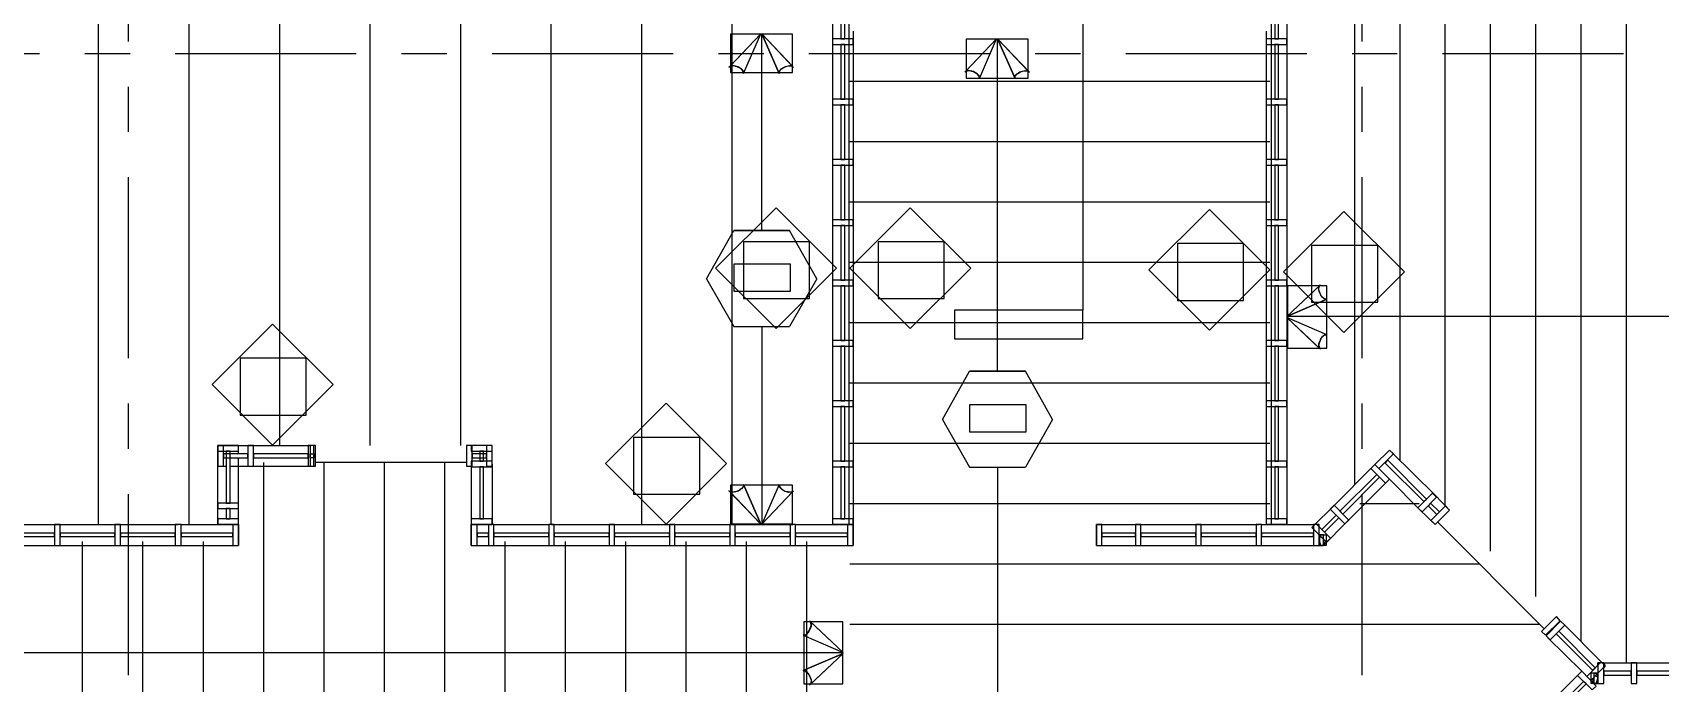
# Model space of a CAD drawing. Extents: x 0 to 3024, y 0 to 2160.
# Drawn here: x 1059 to 1382.7, y 1616.6 to 1746 of the extents above; entities that cross this region are included whole.
import ezdxf

# ---------------------------------------------------------------- set-up
doc = ezdxf.new("R2010")
doc.units = 0
doc.layers.add('CTR-1st_Phase-Structure_S213-THIRD_FLOOR_FRAMING_PLAN', color=7, linetype='CONTINUOUS')

msp = doc.modelspace()

# ---------------------------------------------------------------- linework, layer by layer
at = {"layer": 'CTR-1st_Phase-Structure_S213-THIRD_FLOOR_FRAMING_PLAN', "color": 1}
for points in [[(1072.139973, 1670.700012), (1072.139973, 1916.700006), (1072.139973, 1939.200006)], [(1090.139973, 1670.700012), (1090.139973, 1916.700006), (1090.139973, 1939.200006)], [(1108.139972, 1686.420012), (1108.139972, 1916.700006), (1108.139972, 1939.200006)], [(1126.139972, 1686.420012), (1126.139972, 1916.700006), (1126.139972, 1939.200006)], [(1144.139971, 1686.420012), (1144.139971, 1916.700006), (1144.139971, 1939.200006)], [(1162.139971, 1670.700012), (1162.139971, 1916.700006), (1162.139971, 1939.200006)], [(1180.13997, 1670.700012), (1180.13997, 1916.700006), (1180.13997, 1939.200006)], [(1198.13997, 1670.700012), (1198.13997, 1916.700006), (1198.13997, 1939.200006)], [(1305.359967, 1670.700012), (1305.359967, 1916.700006), (1305.359967, 1939.200006)], [(1321.919967, 1678.680012), (1321.919967, 1916.700006), (1321.919967, 1939.200006)], [(1330.919967, 1683.420012), (1330.919967, 1916.700006), (1330.919967, 1939.200006)], [(1339.919967, 1674.420012), (1339.919967, 1916.700006), (1339.919967, 1939.200006)], [(1348.919966, 1665.420012), (1348.919966, 1916.700006), (1348.919966, 1939.200006)], [(1357.919966, 1656.420013), (1357.919966, 1916.700006), (1357.919966, 1939.200006)], [(1366.919966, 1647.420013), (1366.919966, 1916.700006), (1366.919966, 1939.200006)], [(1375.919966, 1643.220013), (1375.919966, 1916.700006), (1375.919966, 1939.200006)], [(1221.359969, 1670.700012), (1221.359969, 1897.800007), (1221.359969, 1920.300006)], [(1078.079973, 1744.26001), (1078.079973, 1780.260009)], [(1323.359967, 1744.26001), (1323.359967, 1780.260009)], [(1060.379973, 1741.80001), (1024.379974, 1741.80001)], [(1078.379973, 1741.80001), (1069.379973, 1741.80001)], [(1123.379972, 1741.80001), (1087.379973, 1741.80001)], [(1141.379971, 1741.80001), (1132.379972, 1741.80001)], [(1186.37997, 1741.80001), (1150.379971, 1741.80001)], [(1204.37997, 1741.80001), (1195.37997, 1741.80001)], [(1249.379969, 1741.80001), (1213.37997, 1741.80001)], [(1267.379968, 1741.80001), (1258.379969, 1741.80001)], [(1312.379967, 1741.80001), (1276.379968, 1741.80001)], [(1330.379967, 1741.80001), (1321.379967, 1741.80001)], [(1375.379966, 1741.80001), (1339.379967, 1741.80001)], [(1078.079973, 1726.260011), (1078.079973, 1735.260011)], [(1221.479969, 1736.340011), (1242.359969, 1736.340011)], [(1242.359969, 1736.340011), (1284.179968, 1736.340011), (1305.059967, 1736.340011)], [(1323.359967, 1726.260011), (1323.359967, 1735.260011)], [(1221.479969, 1724.340011), (1242.359969, 1724.340011)], [(1242.359969, 1724.340011), (1284.179968, 1724.340011), (1305.059967, 1724.340011)], [(1078.079973, 1681.260012), (1078.079973, 1717.260011)], [(1323.359967, 1681.260012), (1323.359967, 1717.260011)], [(1221.479969, 1712.340011), (1242.359969, 1712.340011)], [(1242.359969, 1712.340011), (1284.179968, 1712.340011), (1305.059967, 1712.340011)], [(1221.479969, 1700.400011), (1242.359969, 1700.400011)], [(1242.359969, 1700.400011), (1284.179968, 1700.400011), (1305.059967, 1700.400011)], [(1221.479969, 1688.400012), (1242.359969, 1688.400012)], [(1242.359969, 1688.400012), (1284.179968, 1688.400012), (1305.059967, 1688.400012)], [(1108.139972, 1663.920012), (1108.139972, 1686.420012)], [(1126.139972, 1663.920012), (1126.139972, 1686.420012)], [(1144.139971, 1663.920012), (1144.139971, 1686.420012)], [(1330.919967, 1660.920012), (1330.919967, 1683.420012)], [(1321.919967, 1656.180013), (1321.919967, 1678.680012)], [(1221.479969, 1676.400012), (1242.359969, 1676.400012)], [(1242.359969, 1676.400012), (1284.179968, 1676.400012), (1305.059967, 1676.400012)], [(1339.919967, 1651.920013), (1339.919967, 1674.420012)], [(1072.139973, 1648.200013), (1072.139973, 1670.700012)], [(1078.079973, 1663.260012), (1078.079973, 1672.260012)], [(1090.139973, 1648.200013), (1090.139973, 1670.700012)], [(1162.139971, 1648.200013), (1162.139971, 1670.700012)], [(1180.13997, 1648.200013), (1180.13997, 1670.700012)], [(1198.13997, 1648.200013), (1198.13997, 1670.700012)], [(1221.359969, 1648.200013), (1221.359969, 1670.700012)], [(1305.359967, 1648.200013), (1305.359967, 1670.700012)], [(1323.359967, 1663.260012), (1323.359967, 1672.260012)], [(1221.479969, 1664.400012), (1242.359969, 1664.400012)], [(1242.359969, 1664.400012), (1284.179968, 1664.400012), (1305.059967, 1664.400012)], [(1348.919966, 1642.920013), (1348.919966, 1665.420012)], [(1104.959972, 1609.500014), (1104.959972, 1643.520013), (1104.959972, 1660.560012)], [(1116.959972, 1597.740014), (1116.959972, 1639.620013), (1116.959972, 1660.560012)], [(1128.959972, 1597.740014), (1128.959972, 1639.620013), (1128.959972, 1660.560012)], [(1140.959971, 1597.740014), (1140.959971, 1639.620013), (1140.959971, 1660.560012)], [(1078.079973, 1618.260014), (1078.079973, 1654.260013)], [(1323.359967, 1618.260014), (1323.359967, 1654.260013)], [(1357.919966, 1633.920013), (1357.919966, 1656.420013)], [(1221.479969, 1652.400013), (1242.359969, 1652.400013)], [(1242.359969, 1652.400013), (1284.179968, 1652.400013), (1305.059967, 1652.400013)], [(1322.939967, 1652.400013), (1325.879967, 1652.400013)], [(1325.879967, 1652.400013), (1331.759967, 1652.400013), (1334.699967, 1652.400013)], [(1068.959973, 1605.540014), (1068.959973, 1631.760013), (1068.959973, 1644.840013)], [(1080.959973, 1605.540014), (1080.959973, 1631.760013), (1080.959973, 1644.840013)], [(1092.959973, 1605.540014), (1092.959973, 1631.760013), (1092.959973, 1644.840013)], [(1152.959971, 1593.780014), (1152.959971, 1627.800013), (1152.959971, 1644.840013)], [(1164.959971, 1593.780014), (1164.959971, 1627.800013), (1164.959971, 1644.840013)], [(1176.959971, 1593.780014), (1176.959971, 1627.800013), (1176.959971, 1644.840013)], [(1188.95997, 1593.780014), (1188.95997, 1627.800013), (1188.95997, 1644.840013)], [(1200.95997, 1593.780014), (1200.95997, 1627.800013), (1200.95997, 1644.840013)], [(1212.95997, 1605.720014), (1212.95997, 1631.760013), (1212.95997, 1644.840013)], [(1366.919966, 1624.920013), (1366.919966, 1647.420013)], [(1375.919966, 1620.720013), (1375.919966, 1643.220013)], [(1221.479969, 1640.400013), (1243.979969, 1640.400013)], [(1243.979969, 1640.400013), (1324.199967, 1640.400013), (1346.699966, 1640.400013)], [(1221.479969, 1628.400013), (1243.979969, 1628.400013)], [(1243.979969, 1628.400013), (1336.199967, 1628.400013), (1358.699966, 1628.400013)]]:
    msp.add_lwpolyline(points, dxfattribs=at)
at = {"layer": 'CTR-1st_Phase-Structure_S213-THIRD_FLOOR_FRAMING_PLAN', "color": 7}
for points in [[(1267.859968, 1767.30001), (1267.859968, 1690.800012)], [(1218.05997, 1749.30001), (1218.05997, 1744.20001)], [(1308.359967, 1749.30001), (1308.419967, 1749.30001), (1308.419967, 1744.20001)], [(1203.83997, 1745.76001), (1197.47997, 1739.100011)], [(1200.35997, 1737.900011), (1203.83997, 1745.76001)], [(1204.01997, 1706.700011), (1204.01997, 1745.76001)], [(1204.01997, 1745.76001), (1210.31997, 1739.100011)], [(1207.43997, 1737.900011), (1204.01997, 1745.76001)], [(1222.199969, 1746.30001), (1222.199969, 1744.20001)], [(1250.699969, 1744.80001), (1244.399969, 1738.140011)], [(1247.279969, 1736.880011), (1250.699969, 1744.80001)], [(1250.879969, 1678.680012), (1250.879969, 1744.80001)], [(1250.879969, 1744.80001), (1257.239969, 1738.140011)], [(1254.359969, 1736.880011), (1250.879969, 1744.80001)], [(1304.279967, 1746.30001), (1304.279967, 1744.20001)], [(1218.05997, 1744.20001), (1218.05997, 1732.200011)], [(1222.199969, 1744.20001), (1222.199969, 1732.200011)], [(1304.279967, 1744.20001), (1304.279967, 1732.200011)], [(1308.419967, 1744.20001), (1308.419967, 1732.200011)], [(1198.43997, 1739.400011), (1197.83997, 1739.400011), (1197.47997, 1739.100011)], [(1199.21997, 1739.220011), (1198.49997, 1739.400011)], [(1199.87997, 1738.800011), (1199.27997, 1739.220011)], [(1200.29997, 1738.320011), (1199.93997, 1738.800011)], [(1200.35997, 1737.900011), (1200.35997, 1738.320011)], [(1207.43997, 1737.900011), (1207.49997, 1738.320011), (1207.85997, 1738.800011)], [(1207.91997, 1738.800011), (1208.57997, 1739.220011), (1209.29997, 1739.400011)], [(1209.35997, 1739.400011), (1209.95997, 1739.400011), (1210.31997, 1739.100011)], [(1245.359969, 1738.440011), (1244.759969, 1738.440011), (1244.399969, 1738.140011)], [(1246.139969, 1738.260011), (1245.419969, 1738.440011)], [(1255.499969, 1738.260011), (1256.219969, 1738.440011), (1256.879969, 1738.440011), (1257.239969, 1738.140011)], [(1247.219969, 1737.360011), (1246.799969, 1737.840011), (1246.139969, 1738.200011)], [(1247.279969, 1736.880011), (1247.219969, 1737.300011)], [(1254.359969, 1737.360011), (1254.779969, 1737.840011)], [(1254.359969, 1736.880011), (1254.359969, 1737.300011)], [(1254.839969, 1737.840011), (1255.439969, 1738.200011)], [(1218.05997, 1732.200011), (1218.05997, 1720.200011)], [(1222.199969, 1732.200011), (1222.199969, 1720.200011)], [(1304.279967, 1732.200011), (1304.279967, 1720.200011)], [(1308.419967, 1732.200011), (1308.419967, 1720.200011)], [(1218.05997, 1720.200011), (1218.05997, 1708.200011)], [(1222.199969, 1720.200011), (1222.199969, 1708.200011)], [(1304.279967, 1720.200011), (1304.279967, 1708.200011)], [(1308.419967, 1720.200011), (1308.419967, 1708.200011)], [(1193.03997, 1697.040012), (1198.43997, 1706.700011), (1209.53997, 1706.700011)], [(1214.93997, 1697.040012), (1209.53997, 1706.700011), (1198.43997, 1706.700011)], [(1218.05997, 1708.200011), (1218.05997, 1696.200012)], [(1222.199969, 1708.200011), (1222.199969, 1696.200012)], [(1304.279967, 1708.200011), (1304.279967, 1696.200012)], [(1308.419967, 1708.200011), (1308.419967, 1696.200012)], [(1193.03997, 1697.040012), (1198.43997, 1687.560012), (1209.53997, 1687.560012)], [(1214.93997, 1697.040012), (1209.53997, 1687.560012)], [(1218.05997, 1696.200012), (1218.05997, 1684.200012)], [(1222.199969, 1696.200012), (1222.199969, 1684.200012)], [(1304.279967, 1696.200012), (1304.279967, 1684.200012)], [(1308.419967, 1696.200012), (1308.419967, 1684.200012)], [(1308.419967, 1689.540012), (1315.079967, 1695.900012)], [(1316.339967, 1693.020012), (1308.419967, 1689.540012)], [(1314.779967, 1694.940012), (1314.839967, 1695.540012), (1315.079967, 1695.900012)], [(1315.019967, 1694.160012), (1314.779967, 1694.880012)], [(1315.379967, 1693.500012), (1315.019967, 1694.100012)], [(1315.919967, 1693.080012), (1315.439967, 1693.440012)], [(1316.339967, 1693.020012), (1315.919967, 1693.020012)], [(1242.299969, 1690.800012), (1242.299969, 1685.160012)], [(1267.859968, 1690.800012), (1242.299969, 1690.800012)], [(1267.859968, 1685.160012), (1267.859968, 1690.800012)], [(1204.01997, 1687.560012), (1204.01997, 1648.260013)], [(1465.319963, 1689.540012), (1308.419967, 1689.540012)], [(1308.419967, 1689.360012), (1315.079967, 1683.060012)], [(1316.339967, 1685.940012), (1308.419967, 1689.360012)], [(1218.05997, 1684.200012), (1218.05997, 1672.200012)], [(1222.199969, 1684.200012), (1222.199969, 1672.200012)], [(1242.299969, 1685.160012), (1267.859968, 1685.160012)], [(1304.279967, 1684.200012), (1304.279967, 1672.200012)], [(1308.419967, 1684.200012), (1308.419967, 1672.200012)], [(1315.379967, 1685.460012), (1315.019967, 1684.800012), (1314.779967, 1684.080012)], [(1314.779967, 1684.020012), (1314.839967, 1683.420012), (1315.079967, 1683.060012)], [(1316.339967, 1685.940012), (1315.919967, 1685.880012), (1315.439967, 1685.520012)], [(1239.959969, 1669.080012), (1245.299969, 1678.680012), (1256.459969, 1678.680012)], [(1261.799968, 1669.080012), (1256.459969, 1678.680012), (1245.299969, 1678.680012)], [(1218.05997, 1672.200012), (1218.05997, 1660.200012)], [(1222.199969, 1672.200012), (1222.199969, 1660.200012)], [(1304.279967, 1672.200012), (1304.279967, 1660.200012)], [(1308.419967, 1672.200012), (1308.419967, 1660.200012)], [(1239.959969, 1669.080012), (1245.299969, 1659.600013), (1256.459969, 1659.600013)], [(1261.799968, 1669.080012), (1256.459969, 1659.600013)], [(1095.839973, 1659.780013), (1095.839973, 1663.920012), (1102.379972, 1663.920012)], [(1095.839973, 1663.920012), (1099.979973, 1663.920012)], [(1095.839973, 1651.920013), (1095.839973, 1663.920012)], [(1099.979973, 1662.240012), (1099.979973, 1663.920012)], [(1102.379972, 1663.920012), (1114.379972, 1663.920012)], [(1099.979973, 1651.920013), (1099.979973, 1661.460012)], [(1329.299967, 1662.540012), (1337.819967, 1654.080013)], [(1095.839973, 1659.780013), (1097.519973, 1659.780013)], [(1098.299973, 1659.780013), (1102.379972, 1659.780013)], [(1102.379972, 1659.780013), (1114.379972, 1659.780013)], [(1145.279971, 1660.560012), (1115.279972, 1660.560012)], [(1146.239971, 1659.780013), (1146.239971, 1648.200013)], [(1150.379971, 1660.200012), (1150.379971, 1648.200013)], [(1218.05997, 1660.200012), (1218.05997, 1648.200013)], [(1222.199969, 1660.200012), (1222.199969, 1648.200013)], [(1250.879969, 1659.600013), (1250.879969, 1593.300014)], [(1304.279967, 1660.200012), (1304.279967, 1648.200013)], [(1308.419967, 1660.200012), (1308.419967, 1648.200013)], [(1317.419967, 1651.620013), (1325.879967, 1660.140012)], [(1203.83997, 1648.260013), (1197.47997, 1654.920013)], [(1198.43997, 1654.620013), (1197.83997, 1654.680013), (1197.47997, 1654.920013)], [(1199.21997, 1654.860013), (1198.49997, 1654.620013)], [(1199.87997, 1655.280013), (1199.27997, 1654.860013)], [(1200.29997, 1655.760013), (1199.93997, 1655.280013)], [(1200.35997, 1656.180013), (1203.83997, 1648.260013)], [(1200.35997, 1656.180013), (1200.35997, 1655.760013)], [(1207.43997, 1656.180013), (1204.01997, 1648.260013)], [(1204.01997, 1648.260013), (1210.31997, 1654.920013)], [(1207.43997, 1656.180013), (1207.49997, 1655.760013), (1207.85997, 1655.280013)], [(1207.91997, 1655.280013), (1208.57997, 1654.860013), (1209.29997, 1654.620013)], [(1209.35997, 1654.620013), (1209.95997, 1654.680013), (1210.31997, 1654.920013)], [(1320.359967, 1648.740013), (1328.819967, 1657.200013)], [(1328.819967, 1657.200013), (1334.879967, 1651.140013)], [(1098.839973, 1648.200013), (1095.839973, 1648.200013), (1095.839973, 1651.920013)], [(1099.979973, 1648.200013), (1099.979973, 1651.920013)], [(1313.999967, 1648.200013), (1317.419967, 1651.620013)], [(1334.879967, 1651.140013), (1337.879967, 1648.200013)], [(1337.819967, 1654.080013), (1340.759966, 1651.080013)], [(1340.759966, 1651.080013), (1337.879967, 1648.200013)], [(1051.979974, 1648.200013), (1063.979973, 1648.200013)], [(1063.979973, 1648.200013), (1075.979973, 1648.200013)], [(1075.979973, 1648.200013), (1087.979973, 1648.200013)], [(1088.519973, 1648.200013), (1098.839973, 1648.200013)], [(1099.979973, 1648.200013), (1099.979973, 1644.060013)], [(1146.239971, 1644.060013), (1146.239971, 1648.200013)], [(1149.659971, 1648.200013), (1147.379971, 1648.200013)], [(1147.379971, 1648.200013), (1149.659971, 1648.200013)], [(1150.739971, 1648.200013), (1161.659971, 1648.200013)], [(1162.199971, 1648.200013), (1174.199971, 1648.200013)], [(1174.199971, 1648.200013), (1186.19997, 1648.200013)], [(1186.19997, 1648.200013), (1198.19997, 1648.200013)], [(1198.19997, 1648.200013), (1210.19997, 1648.200013)], [(1210.73997, 1648.200013), (1221.059969, 1648.200013)], [(1221.059969, 1648.200013), (1218.05997, 1648.200013)], [(1222.199969, 1648.200013), (1222.199969, 1644.060013)], [(1270.559968, 1644.060013), (1270.559968, 1648.200013), (1278.839968, 1648.200013)], [(1278.839968, 1648.200013), (1290.839968, 1648.200013)], [(1290.839968, 1648.200013), (1302.839967, 1648.200013)], [(1303.379967, 1648.200013), (1313.699967, 1648.200013)], [(1308.419967, 1648.200013), (1304.279967, 1648.200013)], [(1315.679967, 1644.060013), (1320.359967, 1648.740013)], [(1359.599966, 1627.500013), (1338.359967, 1648.740013)], [(1314.839967, 1646.160013), (1314.839967, 1644.060013)], [(1315.679967, 1644.060013), (1316.279967, 1644.720013), (1314.839967, 1646.160013)], [(1051.979974, 1644.060013), (1063.979973, 1644.060013)], [(1063.979973, 1644.060013), (1075.979973, 1644.060013)], [(1075.979973, 1644.060013), (1087.979973, 1644.060013)], [(1087.979973, 1644.060013), (1099.979973, 1644.060013)], [(1146.239971, 1644.060013), (1150.199971, 1644.060013)], [(1150.199971, 1644.060013), (1162.199971, 1644.060013)], [(1162.199971, 1644.060013), (1174.199971, 1644.060013)], [(1174.199971, 1644.060013), (1186.19997, 1644.060013)], [(1186.19997, 1644.060013), (1198.19997, 1644.060013)], [(1198.19997, 1644.060013), (1210.19997, 1644.060013)], [(1210.19997, 1644.060013), (1222.199969, 1644.060013)], [(1270.559968, 1644.060013), (1278.839968, 1644.060013)], [(1278.839968, 1644.060013), (1290.839968, 1644.060013)], [(1290.839968, 1644.060013), (1302.839967, 1644.060013)], [(1302.839967, 1644.060013), (1315.679967, 1644.060013)], [(1314.839967, 1644.060013), (1315.679967, 1644.060013)], [(1220.159969, 1622.760013), (1213.49997, 1629.060013)], [(1213.55997, 1627.380013), (1213.79997, 1628.100013), (1213.73997, 1628.760013), (1213.49997, 1629.060013)], [(1363.259966, 1628.580013), (1371.119966, 1620.720013)], [(1212.23997, 1626.240013), (1212.65997, 1626.240013), (1213.13997, 1626.660013), (1213.55997, 1627.320013)], [(1212.23997, 1626.240013), (1220.159969, 1622.760013)], [(1360.319966, 1625.700013), (1367.039966, 1619.040014)], [(1360.499966, 1626.600013), (1360.379966, 1626.720013)], [(941.579976, 1622.760013), (1220.159969, 1622.760013)], [(1212.23997, 1619.160014), (1220.159969, 1622.580013)], [(1220.159969, 1622.580013), (1213.49997, 1616.280014)], [(1212.23997, 1619.160014), (1212.65997, 1619.100014), (1213.13997, 1618.680014), (1213.55997, 1618.020014)], [(1361.759966, 1607.880014), (1358.819966, 1610.820014), (1367.039966, 1619.040014)], [(1370.279966, 1618.680014), (1368.839966, 1617.180014)], [(1370.279966, 1620.240013), (1370.279966, 1620.720013), (1370.759966, 1620.720013)], [(1370.279966, 1616.580014), (1370.279966, 1618.680014)], [(1371.119966, 1620.720013), (1377.479966, 1620.720013)], [(1371.419966, 1620.480013), (1371.719966, 1620.120013)], [(1371.719966, 1620.120013), (1371.419966, 1619.760014)], [(1377.479966, 1620.720013), (1389.479965, 1620.720013)], [(1213.55997, 1617.960014), (1213.79997, 1617.240014), (1213.73997, 1616.640014)], [(1368.839966, 1617.180014), (1369.439966, 1616.580014)]]:
    msp.add_lwpolyline(points, dxfattribs=at)
for points in [[(1220.519969, 1744.80001), (1220.519969, 1748.16001), (1219.73997, 1748.16001), (1219.73997, 1744.80001)], [(1306.739967, 1744.80001), (1306.739967, 1748.16001), (1306.019967, 1748.16001), (1306.019967, 1744.80001)], [(1203.83997, 1745.76001), (1197.71997, 1739.340011), (1197.83997, 1739.400011), (1198.07997, 1739.460011), (1198.31997, 1739.460011), (1198.55997, 1739.400011), (1198.79997, 1739.340011), (1199.09997, 1739.280011), (1199.33997, 1739.160011), (1199.63997, 1739.040011), (1199.81997, 1738.860011), (1200.05997, 1738.680011), (1200.17997, 1738.500011), (1200.29997, 1738.320011), (1200.35997, 1738.200011), (1200.41997, 1738.020011), (1200.35997, 1737.900011)], [(1197.77997, 1745.70001), (1197.77997, 1738.080011), (1210.13997, 1738.080011), (1210.13997, 1745.70001)], [(1204.01997, 1745.76001), (1207.43997, 1737.900011), (1207.43997, 1738.020011), (1207.43997, 1738.200011), (1207.49997, 1738.320011), (1207.61997, 1738.500011), (1207.79997, 1738.680011), (1207.97997, 1738.860011), (1208.21997, 1739.040011), (1208.45997, 1739.160011), (1208.69997, 1739.280011), (1208.99997, 1739.340011), (1209.23997, 1739.400011), (1209.53997, 1739.460011), (1209.77997, 1739.460011), (1209.95997, 1739.400011), (1210.13997, 1739.340011)], [(1222.199969, 1743.66001), (1222.199969, 1744.80001), (1218.05997, 1744.80001), (1218.05997, 1743.66001)], [(1250.699969, 1744.80001), (1244.579969, 1738.380011), (1244.759969, 1738.440011), (1244.939969, 1738.440011), (1245.179969, 1738.500011), (1245.479969, 1738.440011), (1245.719969, 1738.380011), (1246.019969, 1738.320011), (1246.259969, 1738.200011), (1246.499969, 1738.020011), (1246.739969, 1737.900011), (1246.919969, 1737.720011), (1247.099969, 1737.540011), (1247.219969, 1737.360011), (1247.279969, 1737.180011), (1247.279969, 1737.060011), (1247.279969, 1736.880011)], [(1250.879969, 1744.80001), (1254.359969, 1736.880011), (1254.299969, 1737.060011), (1254.299969, 1737.180011), (1254.419969, 1737.360011), (1254.539969, 1737.540011), (1254.659969, 1737.720011), (1254.839969, 1737.900011), (1255.079969, 1738.020011), (1255.319969, 1738.200011), (1255.619969, 1738.320011), (1255.859969, 1738.380011), (1256.159969, 1738.440011), (1256.399969, 1738.500011), (1256.639969, 1738.440011), (1256.819969, 1738.440011), (1256.999969, 1738.380011)], [(1308.419967, 1743.66001), (1308.419967, 1744.80001), (1304.279967, 1744.80001), (1304.279967, 1743.66001)], [(1220.519969, 1732.800011), (1220.519969, 1743.66001), (1219.73997, 1743.66001), (1219.73997, 1732.800011)], [(1244.639969, 1744.74001), (1244.639969, 1736.940011), (1256.999969, 1736.940011), (1256.999969, 1744.74001)], [(1306.739967, 1732.800011), (1306.739967, 1743.66001), (1306.019967, 1743.66001), (1306.019967, 1732.800011)], [(1222.199969, 1731.660011), (1222.199969, 1732.800011), (1218.05997, 1732.800011), (1218.05997, 1731.660011)], [(1308.419967, 1731.660011), (1308.419967, 1732.800011), (1304.279967, 1732.800011), (1304.279967, 1731.660011)], [(1220.519969, 1720.800011), (1220.519969, 1731.660011), (1219.73997, 1731.660011), (1219.73997, 1720.800011)], [(1306.739967, 1720.800011), (1306.739967, 1731.660011), (1306.019967, 1731.660011), (1306.019967, 1720.800011)], [(1222.199969, 1719.660011), (1222.199969, 1720.800011), (1218.05997, 1720.800011), (1218.05997, 1719.660011)], [(1220.519969, 1708.800011), (1220.519969, 1719.660011), (1219.73997, 1719.660011), (1219.73997, 1708.800011)], [(1308.419967, 1719.660011), (1308.419967, 1720.800011), (1304.279967, 1720.800011), (1304.279967, 1719.660011)], [(1306.739967, 1708.800011), (1306.739967, 1719.660011), (1306.019967, 1719.660011), (1306.019967, 1708.800011)], [(1206.83997, 1711.200011), (1218.83997, 1699.200012), (1206.83997, 1687.200012), (1194.77997, 1699.200012)], [(1233.539969, 1711.200011), (1245.599969, 1699.200012), (1233.539969, 1687.200012), (1221.539969, 1699.200012)], [(1293.059968, 1710.840011), (1305.059967, 1698.840012), (1293.059968, 1686.840012), (1280.999968, 1698.840012)], [(1319.759967, 1710.480011), (1331.819967, 1698.480012), (1319.759967, 1686.420012), (1307.759967, 1698.480012)], [(1222.199969, 1707.660011), (1222.199969, 1708.800011), (1218.05997, 1708.800011), (1218.05997, 1707.660011)], [(1220.519969, 1696.800012), (1220.519969, 1707.660011), (1219.73997, 1707.660011), (1219.73997, 1696.800012)], [(1308.419967, 1707.660011), (1308.419967, 1708.800011), (1304.279967, 1708.800011), (1304.279967, 1707.660011)], [(1306.739967, 1696.800012), (1306.739967, 1707.660011), (1306.019967, 1707.660011), (1306.019967, 1696.800012)], [(1200.35997, 1704.420011), (1200.35997, 1693.140012), (1213.49997, 1693.140012), (1213.49997, 1704.420011)], [(1227.119969, 1704.420011), (1227.119969, 1693.140012), (1240.259969, 1693.140012), (1240.259969, 1704.420011)], [(1286.639968, 1704.060011), (1286.639968, 1692.780012), (1299.779968, 1692.780012), (1299.779968, 1704.060011)], [(1313.339967, 1703.700011), (1313.339967, 1692.420012), (1326.479967, 1692.420012), (1326.479967, 1703.700011)], [(1198.43997, 1699.980012), (1198.43997, 1694.580012), (1209.71997, 1694.580012), (1209.71997, 1699.980012)], [(1222.199969, 1695.660012), (1222.199969, 1696.800012), (1218.05997, 1696.800012), (1218.05997, 1695.660012)], [(1308.419967, 1695.660012), (1308.419967, 1696.800012), (1304.279967, 1696.800012), (1304.279967, 1695.660012)], [(1220.519969, 1684.800012), (1220.519969, 1695.660012), (1219.73997, 1695.660012), (1219.73997, 1684.800012)], [(1306.739967, 1684.800012), (1306.739967, 1695.660012), (1306.019967, 1695.660012), (1306.019967, 1684.800012)], [(1308.419967, 1689.540012), (1316.339967, 1693.020012), (1316.219967, 1692.960012), (1316.039967, 1693.020012), (1315.859967, 1693.080012), (1315.679967, 1693.200012), (1315.499967, 1693.320012), (1315.379967, 1693.560012), (1315.199967, 1693.740012), (1315.079967, 1694.040012), (1314.959967, 1694.280012), (1314.839967, 1694.580012), (1314.779967, 1694.820012), (1314.779967, 1695.060012), (1314.779967, 1695.300012), (1314.839967, 1695.540012), (1314.899967, 1695.660012)], [(1308.539967, 1695.660012), (1308.539967, 1683.300012), (1316.339867, 1683.300012), (1316.339867, 1695.660012)], [(1242.299969, 1690.800012), (1242.299969, 1685.160012), (1267.859968, 1685.160012), (1267.859968, 1690.800012)], [(1242.299969, 1685.160012), (1267.859968, 1685.160012), (1267.859968, 1690.800012), (1242.299969, 1690.800012)], [(1106.699972, 1688.040012), (1118.759972, 1676.040012), (1106.699972, 1663.980012), (1094.699973, 1676.040012)], [(1308.419967, 1689.360012), (1314.899967, 1683.240012), (1314.839967, 1683.420012), (1314.779967, 1683.600012), (1314.779967, 1683.840012), (1314.779967, 1684.140012), (1314.839967, 1684.380012), (1314.959967, 1684.680012), (1315.079967, 1684.920012), (1315.199967, 1685.160012), (1315.379967, 1685.400012), (1315.499967, 1685.580012), (1315.679967, 1685.760012), (1315.859967, 1685.880012), (1316.039967, 1685.940012), (1316.219967, 1685.940012), (1316.339967, 1685.940012)], [(1222.199969, 1683.660012), (1222.199969, 1684.800012), (1218.05997, 1684.800012), (1218.05997, 1683.660012)], [(1220.519969, 1672.800012), (1220.519969, 1683.660012), (1219.73997, 1683.660012), (1219.73997, 1672.800012)], [(1308.419967, 1683.660012), (1308.419967, 1684.800012), (1304.279967, 1684.800012), (1304.279967, 1683.660012)], [(1306.739967, 1672.800012), (1306.739967, 1683.660012), (1306.019967, 1683.660012), (1306.019967, 1672.800012)], [(1100.279972, 1681.260012), (1100.279972, 1669.980012), (1113.419972, 1669.980012), (1113.419972, 1681.260012)], [(1184.99997, 1672.320012), (1196.99997, 1660.320012), (1184.99997, 1648.260013), (1172.939971, 1660.320012)], [(1222.199969, 1671.660012), (1222.199969, 1672.800012), (1218.05997, 1672.800012), (1218.05997, 1671.660012)], [(1220.519969, 1660.800012), (1220.519969, 1671.660012), (1219.73997, 1671.660012), (1219.73997, 1660.800012)], [(1245.299969, 1672.020012), (1245.299969, 1666.620012), (1256.579969, 1666.620012), (1256.579969, 1672.020012)], [(1308.419967, 1671.660012), (1308.419967, 1672.800012), (1304.279967, 1672.800012), (1304.279967, 1671.660012)], [(1306.739967, 1660.800012), (1306.739967, 1671.660012), (1306.019967, 1671.660012), (1306.019967, 1660.800012)], [(1096.979973, 1663.920012), (1095.839973, 1663.920012), (1095.839973, 1659.780013), (1096.979973, 1659.780013)], [(1095.839973, 1663.920012), (1095.839973, 1662.780012), (1099.979973, 1662.780012), (1099.979973, 1663.920012)], [(1102.919972, 1663.920012), (1101.779972, 1663.920012), (1101.779972, 1659.780013), (1102.919972, 1659.780013)], [(1114.919972, 1663.920012), (1113.779972, 1663.920012), (1113.779972, 1659.780013), (1114.919972, 1659.780013)], [(1115.279972, 1663.920012), (1114.199972, 1663.920012), (1114.199972, 1659.780013), (1115.279972, 1659.780013)], [(1146.419971, 1663.920012), (1145.279971, 1663.920012), (1145.279971, 1659.780013), (1146.419971, 1659.780013)], [(1150.379971, 1662.780012), (1150.379971, 1663.920012), (1146.239971, 1663.920012), (1146.239971, 1662.780012)], [(1150.379971, 1663.920012), (1149.239971, 1663.920012), (1149.239971, 1659.780013), (1150.379971, 1659.780013)], [(1178.519971, 1665.540012), (1178.519971, 1654.260013), (1191.65997, 1654.260013), (1191.65997, 1665.540012)], [(1101.779972, 1662.240012), (1096.979973, 1662.240012), (1096.979973, 1661.460012), (1101.779972, 1661.460012)], [(1097.519973, 1662.780012), (1097.519973, 1652.460013), (1098.299973, 1652.460013), (1098.299973, 1662.780012)], [(1113.779972, 1662.240012), (1102.919972, 1662.240012), (1102.919972, 1661.460012), (1113.779972, 1661.460012)], [(1114.199972, 1662.240012), (1114.919972, 1662.240012), (1114.919972, 1661.460012), (1114.199972, 1661.460012)], [(1150.379971, 1659.660013), (1150.379971, 1660.800012), (1146.239971, 1660.800012), (1146.239971, 1659.660013)], [(1149.239971, 1662.240012), (1146.419971, 1662.240012), (1146.419971, 1661.460012), (1149.239971, 1661.460012)], [(1148.699971, 1660.800012), (1148.699971, 1662.780012), (1147.919971, 1662.780012), (1147.919971, 1660.800012)], [(1222.199969, 1659.660013), (1222.199969, 1660.800012), (1218.05997, 1660.800012), (1218.05997, 1659.660013)], [(1308.419967, 1659.660013), (1308.419967, 1660.800012), (1304.279967, 1660.800012), (1304.279967, 1659.660013)], [(1329.599967, 1662.240012), (1328.819967, 1663.020012), (1325.879967, 1660.140012), (1326.719967, 1659.360013)], [(1336.199967, 1653.240013), (1328.519967, 1660.980012), (1327.979967, 1660.440012), (1335.659967, 1652.760013)], [(1148.699971, 1649.340013), (1148.699971, 1659.660013), (1147.919971, 1659.660013), (1147.919971, 1649.340013)], [(1220.519969, 1649.340013), (1220.519969, 1659.660013), (1219.73997, 1659.660013), (1219.73997, 1649.340013)], [(1306.739967, 1649.340013), (1306.739967, 1659.660013), (1306.019967, 1659.660013), (1306.019967, 1649.340013)], [(1326.299967, 1658.160013), (1318.979967, 1650.840013), (1319.519967, 1650.300013), (1326.839967, 1657.620013)], [(1325.879967, 1660.140012), (1325.099967, 1659.360013), (1328.039967, 1656.420013), (1328.819967, 1657.200013)], [(1203.83997, 1648.260013), (1200.35997, 1656.180013), (1200.41997, 1656.060013), (1200.35997, 1655.880013), (1200.29997, 1655.700013), (1200.17997, 1655.580013), (1200.05997, 1655.400013), (1199.81997, 1655.220013), (1199.63997, 1655.040013), (1199.33997, 1654.920013), (1199.09997, 1654.800013), (1198.79997, 1654.740013), (1198.55997, 1654.680013), (1198.31997, 1654.620013), (1198.07997, 1654.620013), (1197.83997, 1654.680013), (1197.71997, 1654.740013)], [(1197.77997, 1656.060013), (1197.77997, 1648.320013), (1210.13997, 1648.320013), (1210.13997, 1656.060013)], [(1204.01997, 1648.260013), (1210.13997, 1654.740013), (1209.95997, 1654.680013), (1209.77997, 1654.620013), (1209.53997, 1654.620013), (1209.23997, 1654.680013), (1208.99997, 1654.740013), (1208.69997, 1654.800013), (1208.45997, 1654.920013), (1208.21997, 1655.040013), (1207.97997, 1655.220013), (1207.79997, 1655.400013), (1207.61997, 1655.580013), (1207.49997, 1655.700013), (1207.43997, 1655.880013), (1207.43997, 1656.060013), (1207.43997, 1656.180013)], [(1338.179967, 1653.660013), (1337.399967, 1654.440013), (1334.459967, 1651.560013), (1335.299967, 1650.720013)], [(1095.839973, 1652.460013), (1095.839973, 1651.380013), (1099.979973, 1651.380013), (1099.979973, 1652.460013)], [(1097.519973, 1651.380013), (1097.519973, 1649.340013), (1098.299973, 1649.340013), (1098.299973, 1651.380013)], [(1317.839967, 1652.040013), (1316.999967, 1651.260013), (1319.939967, 1648.320013), (1320.719967, 1649.100013)], [(1338.779967, 1650.720013), (1336.979967, 1652.460013), (1336.499967, 1651.920013), (1338.239967, 1650.180013)], [(1340.759966, 1651.080013), (1339.979967, 1651.920013), (1337.039967, 1648.980013), (1337.879967, 1648.200013)], [(1064.519973, 1648.200013), (1063.379973, 1648.200013), (1063.379973, 1644.060013), (1064.519973, 1644.060013)], [(1076.519973, 1648.200013), (1075.379973, 1648.200013), (1075.379973, 1644.060013), (1076.519973, 1644.060013)], [(1088.519973, 1648.200013), (1087.379973, 1648.200013), (1087.379973, 1644.060013), (1088.519973, 1644.060013)], [(1095.839973, 1649.340013), (1095.839973, 1648.200013), (1099.979973, 1648.200013), (1099.979973, 1649.340013)], [(1099.979973, 1648.200013), (1098.839973, 1648.200013), (1098.839973, 1644.060013), (1099.979973, 1644.060013)], [(1150.379971, 1648.200013), (1150.379971, 1649.340013), (1146.239971, 1649.340013), (1146.239971, 1648.200013)], [(1147.379971, 1648.200013), (1146.239971, 1648.200013), (1146.239971, 1644.060013), (1147.379971, 1644.060013)], [(1150.739971, 1648.200013), (1149.659971, 1648.200013), (1149.659971, 1644.060013), (1150.739971, 1644.060013)], [(1162.739971, 1648.200013), (1161.659971, 1648.200013), (1161.659971, 1644.060013), (1162.739971, 1644.060013)], [(1174.739971, 1648.200013), (1173.659971, 1648.200013), (1173.659971, 1644.060013), (1174.739971, 1644.060013)], [(1186.73997, 1648.200013), (1185.65997, 1648.200013), (1185.65997, 1644.060013), (1186.73997, 1644.060013)], [(1198.73997, 1648.200013), (1197.65997, 1648.200013), (1197.65997, 1644.060013), (1198.73997, 1644.060013)], [(1210.73997, 1648.200013), (1209.65997, 1648.200013), (1209.65997, 1644.060013), (1210.73997, 1644.060013)], [(1222.199969, 1648.200013), (1222.199969, 1649.340013), (1218.05997, 1649.340013), (1218.05997, 1648.200013)], [(1222.199969, 1648.200013), (1221.059969, 1648.200013), (1221.059969, 1644.060013), (1222.199969, 1644.060013)], [(1271.639968, 1648.200013), (1270.559968, 1648.200013), (1270.559968, 1644.060013), (1271.639968, 1644.060013)], [(1279.379968, 1648.200013), (1278.299968, 1648.200013), (1278.299968, 1644.060013), (1279.379968, 1644.060013)], [(1291.379968, 1648.200013), (1290.299968, 1648.200013), (1290.299968, 1644.060013), (1291.379968, 1644.060013)], [(1303.379967, 1648.200013), (1302.299967, 1648.200013), (1302.299967, 1644.060013), (1303.379967, 1644.060013)], [(1308.419967, 1648.200013), (1308.419967, 1649.340013), (1304.279967, 1649.340013), (1304.279967, 1648.200013)], [(1314.179967, 1648.380013), (1313.399967, 1647.600013), (1316.279967, 1644.720013), (1317.059967, 1645.500013)], [(1314.839967, 1648.200013), (1313.699967, 1648.200013), (1313.699967, 1644.060013), (1314.839967, 1644.060013)], [(1318.199967, 1650.060013), (1315.379967, 1647.240013), (1315.919967, 1646.700013), (1318.739967, 1649.520013)], [(1063.379973, 1646.520013), (1052.519974, 1646.520013), (1052.519974, 1645.800013), (1063.379973, 1645.800013)], [(1075.379973, 1646.520013), (1064.519973, 1646.520013), (1064.519973, 1645.800013), (1075.379973, 1645.800013)], [(1087.379973, 1646.520013), (1076.519973, 1646.520013), (1076.519973, 1645.800013), (1087.379973, 1645.800013)], [(1098.839973, 1646.520013), (1088.519973, 1646.520013), (1088.519973, 1645.800013), (1098.839973, 1645.800013)], [(1149.659971, 1646.520013), (1147.379971, 1646.520013), (1147.379971, 1645.800013), (1149.659971, 1645.800013)], [(1161.659971, 1646.520013), (1150.739971, 1646.520013), (1150.739971, 1645.800013), (1161.659971, 1645.800013)], [(1173.659971, 1646.520013), (1162.739971, 1646.520013), (1162.739971, 1645.800013), (1173.659971, 1645.800013)], [(1185.65997, 1646.520013), (1174.739971, 1646.520013), (1174.739971, 1645.800013), (1185.65997, 1645.800013)], [(1197.65997, 1646.520013), (1186.73997, 1646.520013), (1186.73997, 1645.800013), (1197.65997, 1645.800013)], [(1209.65997, 1646.520013), (1198.73997, 1646.520013), (1198.73997, 1645.800013), (1209.65997, 1645.800013)], [(1221.059969, 1646.520013), (1210.73997, 1646.520013), (1210.73997, 1645.800013), (1221.059969, 1645.800013)], [(1278.299968, 1646.520013), (1271.639968, 1646.520013), (1271.639968, 1645.800013), (1278.299968, 1645.800013)], [(1290.299968, 1646.520013), (1279.379968, 1646.520013), (1279.379968, 1645.800013), (1290.299968, 1645.800013)], [(1302.299967, 1646.520013), (1291.379968, 1646.520013), (1291.379968, 1645.800013), (1302.299967, 1645.800013)], [(1313.699967, 1646.520013), (1303.379967, 1646.520013), (1303.379967, 1645.800013), (1313.699967, 1645.800013)], [(1314.839967, 1646.160013), (1314.839967, 1644.060013), (1315.680067, 1644.060013), (1315.680067, 1646.160013)], [(1314.899967, 1646.100013), (1314.899967, 1644.120013), (1316.279967, 1644.120013), (1316.279967, 1646.100013)], [(1220.159969, 1622.760013), (1213.67997, 1628.880013), (1213.73997, 1628.700013), (1213.79997, 1628.520013), (1213.79997, 1628.280013), (1213.79997, 1628.040013), (1213.73997, 1627.740013), (1213.61997, 1627.500013), (1213.49997, 1627.200013), (1213.37997, 1626.960013), (1213.19997, 1626.720013), (1213.01997, 1626.540013), (1212.89997, 1626.360013), (1212.71997, 1626.240013), (1212.53997, 1626.180013), (1212.35997, 1626.180013), (1212.23997, 1626.240013)], [(1212.35997, 1628.880013), (1212.35997, 1616.520014), (1220.099969, 1616.520014), (1220.099969, 1628.880013)], [(1362.779966, 1629.060013), (1361.999966, 1629.900013), (1359.059966, 1626.960013), (1359.839966, 1626.180013)], [(1363.679966, 1628.220013), (1362.839966, 1629.000013), (1359.959966, 1626.060013), (1360.739966, 1625.280013)], [(1369.739966, 1619.700014), (1362.479966, 1627.020013), (1361.939966, 1626.480013), (1369.199966, 1619.220014)], [(1220.159969, 1622.580013), (1212.23997, 1619.160014), (1212.35997, 1619.160014), (1212.53997, 1619.160014), (1212.71997, 1619.100014), (1212.89997, 1618.980014), (1213.01997, 1618.800014), (1213.19997, 1618.620014), (1213.37997, 1618.380014), (1213.49997, 1618.140014), (1213.61997, 1617.840014), (1213.73997, 1617.600014), (1213.79997, 1617.300014), (1213.79997, 1617.060014), (1213.79997, 1616.820014), (1213.73997, 1616.640014), (1213.67997, 1616.460014)], [(1367.039966, 1619.040014), (1366.199966, 1618.200014), (1369.139966, 1615.320014), (1369.919966, 1616.100014)], [(1371.719966, 1620.120013), (1370.939966, 1620.900013), (1368.059966, 1618.020014), (1368.839966, 1617.180014)], [(1368.839966, 1618.620014), (1368.839966, 1616.640014), (1370.280066, 1616.640014), (1370.280066, 1618.620014)], [(1369.439966, 1618.560014), (1369.439966, 1616.580014), (1370.279966, 1616.580014), (1370.279966, 1618.560014)], [(1371.419966, 1620.720013), (1370.279966, 1620.720013), (1370.279966, 1616.580014), (1371.419966, 1616.580014)], [(1376.879966, 1619.040014), (1371.419966, 1619.040014), (1371.419966, 1618.260014), (1376.879966, 1618.260014)], [(1378.019966, 1620.720013), (1376.879966, 1620.720013), (1376.879966, 1616.580014), (1378.019966, 1616.580014)], [(1388.879965, 1619.040014), (1378.019966, 1619.040014), (1378.019966, 1618.260014), (1388.879965, 1618.260014)], [(1367.399966, 1617.000014), (1360.799966, 1610.400014), (1361.339966, 1609.920014), (1367.939966, 1616.520014)]]:
    msp.add_lwpolyline(points, close=True, dxfattribs=at)
at = {"layer": 'CTR-1st_Phase-Structure_S213-THIRD_FLOOR_FRAMING_PLAN', "color": 2}
for points in [[(1315.199967, 1644.060013), (1314.839967, 1645.200013)], [(1315.259967, 1645.560013), (1315.319967, 1645.680013)], [(1315.739967, 1644.120013), (1315.979967, 1644.840013)], [(1370.159966, 1618.560014), (1370.219966, 1618.560014), (1370.219966, 1618.560014)], [(1369.439966, 1616.700014), (1369.199966, 1617.540014)], [(1369.499966, 1616.580014), (1369.439966, 1616.700014)], [(1369.979966, 1617.960014), (1369.679966, 1618.080014)], [(1370.279966, 1617.840014), (1369.979966, 1617.960014)], [(1369.979966, 1616.700014), (1370.279966, 1617.660014)]]:
    msp.add_lwpolyline(points, dxfattribs=at)

doc.saveas('drawing.dxf')
